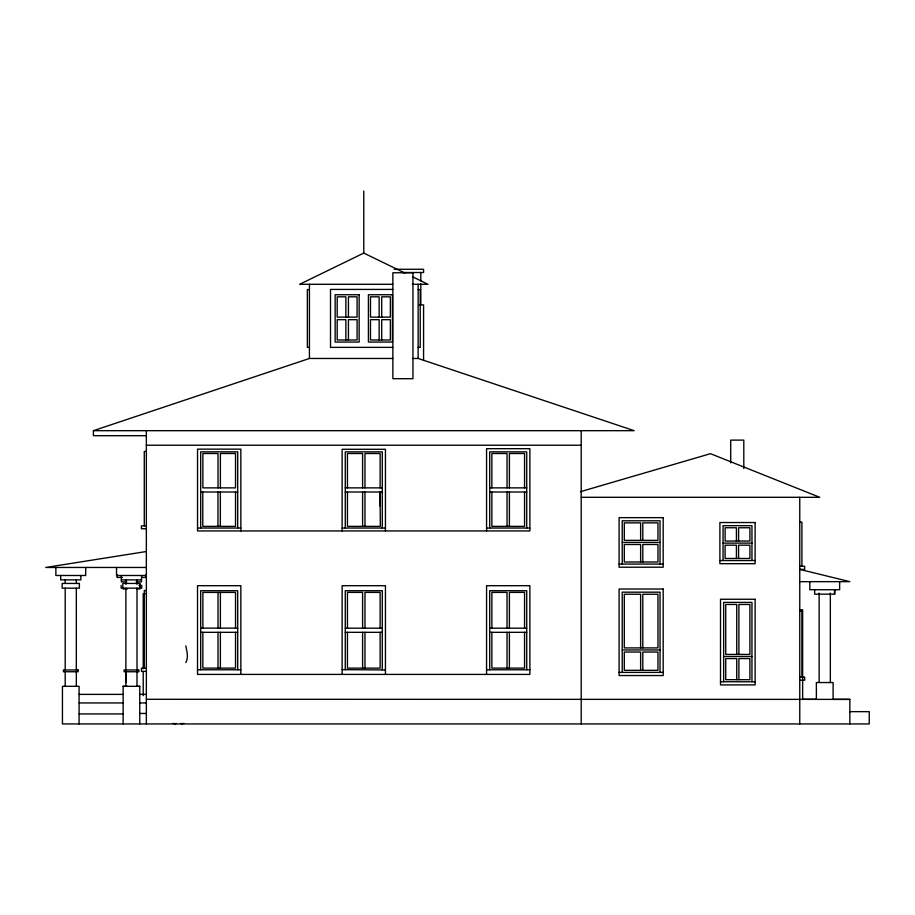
<?xml version="1.0" encoding="UTF-8"?>
<svg xmlns="http://www.w3.org/2000/svg" width="915" height="915" viewBox="0 0 915 915"><rect width="100%" height="100%" fill="white"/><g stroke="black" fill="none" stroke-linecap="round" stroke-linejoin="round"><path stroke-width="1.37" d="M125.881 682.453L125.984 671.358M175.977 723.308L175.497 723.937L173.049 723.365M185.825 662.632C188.753 657.37 186.866 651.331 185.791 645.876M183.812 723.353L181.994 723.902M404.876 273.059L363.781 253.078L299.628 284.291L392.729 284.291M146.354 435.7L93.399 435.7L93.399 430.679L309.43 358.463L392.729 358.463M580.396 491.698L710.463 453.691L819.737 497.303L581.208 497.303M146.354 551.516L45.75 567.46L146.354 567.46M394.262 269.262L423.576 269.262L423.576 272.51L402.634 272.51M412.299 284.291L427.98 284.291L412.574 276.799M392.81 289.426L330.509 289.426L330.509 347.368L392.81 347.368M309.43 289.586L307.36 289.586L307.36 347.368L309.43 347.368M418.144 289.609L420.214 289.609L420.214 347.391L418.144 347.391M419.39 304.889L423.576 304.889L423.576 360.27M412.493 358.463L418.144 358.463L634.175 430.679L93.399 430.679M146.354 445.228L581.208 445.228M146.354 451.461L144.284 451.461L144.284 525.885M345.275 487.867L382.287 487.867M489.708 487.867L526.72 487.867M200.682 492.007L237.694 492.007M345.275 492.007L382.287 492.007M489.708 492.007L526.72 492.007M799.756 522.133L801.917 522.133L801.917 566.236M146.354 525.885L141.436 525.885L141.436 528.733L146.354 528.733M197.537 528.035L240.851 528.035M342.13 528.035L385.444 528.035M486.563 528.035L529.876 528.035M622.234 542.423L660.035 542.423M723.056 543.11L751.958 543.11M719.899 560.54L755.115 560.54M619.089 564.063L663.181 564.063M799.756 566.236L804.674 566.236L804.674 569.382L799.756 569.382L849.852 581.654L799.756 581.654M146.354 575.489L116.525 575.489L116.525 567.46M122.519 577.434L117.017 577.434L117.017 574.586M141.745 577.434L145.862 577.434L145.862 574.586M121.352 579.893L141.528 579.893M126.739 581.871L121.352 581.871L121.352 575.489M136.152 581.871L141.528 581.871L141.528 575.489M138.988 585.406L141.734 585.406L141.734 588.162L121.157 588.162L121.157 585.406M123.125 588.974L127.288 588.974M136.987 588.974L139.766 588.974L139.766 584.25M146.354 590.541L144.284 590.541L144.284 668.213M145.302 593.698L143.209 593.698L143.209 668.728M799.756 609.813L802.638 609.813L802.638 699.3M799.756 610.923L801.917 610.923L801.917 677.077M200.682 628.136L237.694 628.136M345.275 628.182L382.287 628.182M489.708 628.182L526.72 628.182M200.682 632.322L237.694 632.322M345.275 632.322L382.287 632.322M489.708 632.322L526.72 632.322M622.234 649.97L660.035 649.97M723.662 656.501L751.958 656.501M146.354 668.213L141.436 668.213L141.436 671.37L146.354 671.37M197.526 669.791L240.851 669.791M342.13 669.62L385.444 669.963M486.563 669.791L529.876 669.791M619.089 672.399L663.181 672.399M799.756 677.077L804.674 677.077L804.674 680.222L799.756 680.222M720.517 681.755L755.115 681.755M123.125 686.33L127.288 686.33M139.766 686.33L136.987 686.33L137.01 671.313M79.09 694.382L123.125 694.382M139.766 694.382L146.354 694.382M146.354 699.3L849.852 699.38L849.852 723.937M79.09 702.949L123.125 702.949M139.766 702.949L146.354 702.949M849.852 711.653L869.25 711.653L869.25 723.937L62.449 723.937L62.449 686.307L79.09 686.307L79.09 723.937M139.766 713.448L146.354 713.448M79.09 713.929L123.125 713.929M802.524 699.3L816.363 699.323M849.852 699.38L833.096 699.357L833.096 682.544L816.363 682.544L816.363 699.38M181.559 723.902L180.953 723.239M380.137 505.926L380.125 492.007L380.137 505.446M380.125 504.874L380.354 526.365L347.448 526.365L347.448 492.007M380.125 497.749L380.125 498.458M380.125 495.747L380.125 496.571M839.65 581.654L839.65 589.729L809.821 589.729L809.821 581.654M834.823 589.729L834.823 594.155L814.647 594.155L814.647 589.729M834.514 589.729L834.514 594.155M830.34 593.092L830.34 682.544M819.119 593.092L819.119 682.544M799.756 497.303L799.756 723.937M751.958 560.54L751.958 525.69L723.056 525.69L723.056 560.54M751.958 681.755L751.958 602.402L723.662 602.402L723.662 681.755M743.804 468.583L743.804 440.115L730.708 440.115L730.708 462.887M738.897 654.431L738.897 604.472L749.9 604.472L749.9 654.431L725.732 654.431L725.732 604.472L736.735 604.472L736.735 654.431M738.897 679.685L738.897 658.571L749.9 658.571L749.9 679.685L725.732 679.685L725.732 658.571L736.735 658.571L736.735 679.685M738.588 541.04L738.588 527.761L749.9 527.761L749.9 541.04L725.115 541.04L725.115 527.761L736.426 527.761L736.426 541.04M738.588 558.47L738.588 545.18L749.9 545.18L749.9 558.47L725.115 558.47L725.115 545.18L736.426 545.18L736.426 558.47M660.035 564.063L660.035 520.795L622.234 520.795L622.234 564.063M660.035 672.399L660.035 592.165L622.234 592.165L622.234 672.399M642.799 540.365L642.799 522.865L657.965 522.865L657.965 540.365L624.305 540.365L624.305 522.865L640.626 522.865L640.626 540.365M642.799 561.993L642.799 544.494L657.965 544.494L657.965 561.993L624.305 561.993L624.305 544.494L640.626 544.494L640.626 561.993M642.799 647.912L642.799 594.235L657.965 594.235L657.965 647.912L624.305 647.912L624.305 594.235L640.626 594.235L640.626 647.912M642.799 670.329L642.799 652.04L657.965 652.04L657.965 670.329L624.305 670.329L624.305 652.04L640.626 652.04L640.626 670.329M581.208 430.679L581.208 723.937M526.72 528.035L526.72 451.838L489.708 451.838L489.708 528.035M526.72 669.791L526.72 590.713L489.708 590.713L489.708 669.791M524.558 487.867L524.558 453.52L509.392 453.52L509.392 487.867M524.558 492.007L524.558 526.365L491.87 526.365L491.87 492.007M524.558 628.182L524.558 592.382L509.392 592.382L509.392 628.182M524.558 632.322L524.558 668.122L491.87 668.122L491.87 632.322M509.392 492.007L509.392 526.365M509.392 632.322L509.392 668.122M507.036 487.867L507.036 453.52L491.87 453.52L491.87 487.867M507.036 492.007L507.036 526.365M507.036 628.182L507.036 592.382L491.87 592.382L491.87 628.182M507.036 632.322L507.036 668.122M486.563 530.94L486.563 448.693L529.876 448.693L529.876 530.94L197.537 530.94L197.537 449.139L240.851 449.139L240.851 530.94M486.563 674.412L486.563 585.692L529.876 585.692L529.876 674.412L197.526 674.412L197.526 585.692L240.851 585.692L240.851 674.412M420.82 272.51L420.82 280.951M420.82 283.776L420.82 304.889M418.144 284.291L418.144 358.463M385.444 530.94L385.444 449.288L342.13 449.288L342.13 530.94M385.444 674.412L385.444 585.692L342.13 585.692L342.13 674.412M382.287 528.035L382.287 451.838L345.275 451.838L345.275 528.035M382.287 669.791L382.287 590.713L345.275 590.713L345.275 669.791M381.704 317.116L381.704 296.815L390.362 296.815L390.362 317.116L370.484 317.116L370.484 296.815L379.142 296.815L379.142 317.116M381.704 339.991L381.704 319.678L390.362 319.678L390.362 339.991L370.484 339.991L370.484 319.678L379.142 319.678L379.142 339.991M380.125 487.867L380.125 453.52L364.971 453.52L364.971 487.867M380.125 628.182L380.125 592.382L364.971 592.382L364.971 628.182M380.125 632.322L380.125 668.122L347.448 668.122L347.448 632.322M364.971 492.007L364.971 526.365M364.971 632.322L364.971 668.122M363.781 191.063L363.781 253.078M362.603 487.867L362.603 453.52L347.448 453.52L347.448 487.867M362.603 492.007L362.603 526.365M362.603 628.182L362.603 592.382L347.448 592.382L347.448 628.182M362.603 632.322L362.603 668.122M348.432 317.116L348.432 296.815L357.09 296.815L357.09 317.116L337.2 317.116L337.2 296.815L345.87 296.815L345.87 317.116M348.432 339.991L348.432 319.678L357.09 319.678L357.09 339.991L337.2 339.991L337.2 319.678L345.87 319.678L345.87 339.991M309.43 284.291L309.43 358.463M237.694 528.035L237.694 451.838L200.682 451.838L200.682 528.035M237.694 669.791L237.694 590.713L200.682 590.713L200.682 669.791M235.532 492.007L235.532 526.365L202.787 526.365L202.787 492.007M235.532 628.136L235.532 592.417L202.878 592.417L202.878 628.136M235.532 632.322L235.532 668.122L202.856 668.122L202.856 632.322M220.389 487.867L220.389 453.52L235.532 453.52L235.532 487.867L202.878 487.867L202.878 453.52L218.022 453.52L218.022 487.867M220.343 492.007L220.343 526.365M220.389 592.417L220.389 628.136M220.378 632.322L220.378 668.122M218.022 592.417L218.022 628.136M218.01 632.322L218.01 668.122M217.976 492.007L217.976 526.365M146.354 430.679L146.354 723.937M143.209 671.404L143.209 695.617M140.052 588.162L140.052 583.438L122.827 583.438L122.827 588.162M139.766 723.937L139.766 686.307L123.125 686.307L123.125 723.937M138.771 669.974L138.771 671.759M137.01 579.893L137.01 584.25M137.01 588.162L137.01 670.329M125.881 579.893L125.881 584.25M125.881 588.162L125.881 670.329M125.881 671.336L125.881 686.33M85.69 567.46L85.69 575.489L55.861 575.489L55.861 567.46M80.863 575.489L80.863 579.893L60.676 579.893L60.676 575.489M76.334 579.893L76.334 583.438M76.334 588.162L76.334 669.974M76.334 671.747L76.334 686.307M65.205 579.893L65.205 583.438M65.205 588.162L65.205 669.974M65.205 671.747L65.205 686.307M412.951 272.762L392.867 272.762L392.867 378.707L412.951 378.707L412.951 272.762M359.16 294.744L335.142 294.744L335.142 342.061L359.16 342.061L359.16 294.744M392.432 294.744L368.413 294.744L368.413 342.061L392.432 342.061L392.432 294.744M663.181 517.65L619.089 517.65L619.089 567.209L663.181 567.209L663.181 517.65M755.115 522.534L719.899 522.534L719.899 563.686L755.115 563.686L755.115 522.534M79.388 583.438L62.163 583.438L62.163 588.162L79.388 588.162L79.388 583.438M663.181 589.02L619.089 589.02L619.089 675.544L663.181 675.544L663.181 589.02M755.115 599.256L720.517 599.256L720.517 684.9L755.115 684.9L755.115 599.256M78.107 669.974L63.432 669.974L63.432 671.747L78.107 671.747L78.107 669.974M138.44 669.974L124.108 669.974L124.108 671.759L138.44 671.747L138.44 669.974"/></g></svg>
